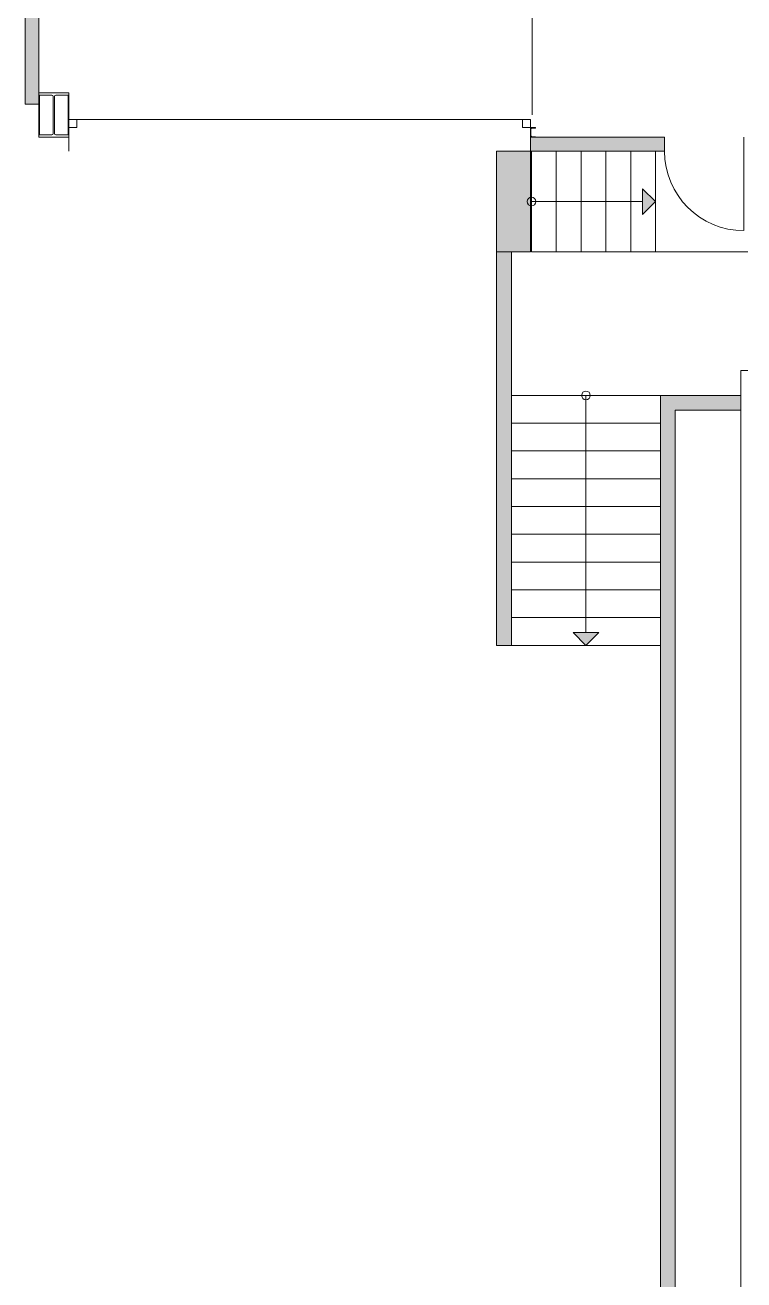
# Model space of a CAD drawing. Header units: inches. Extents: x 57357 to 155319, y 32663 to 109116.
# Drawn here: x 57357 to 64598, y 61645 to 74289 of the extents above; entities that cross this region are included whole.
import ezdxf

# ---------------------------------------------------------------- set-up
doc = ezdxf.new("R2010")
doc.units = ezdxf.units.IN
doc.header["$LTSCALE"] = 300
doc.header["$MEASUREMENT"] = 0
doc.layers.add('Grundebene', color=7, linetype='Continuous')

msp = doc.modelspace()

# ---------------------------------------------------------------- hatches: boundary and pattern name
at = {"layer": 'Grundebene', "true_color": 0x000000, "transparency": 33554687}
for points in [[(57357, 73491), (57357, 97718), (57497, 97718), (57497, 73491)], [(63798, 73158), (62447, 73158), (62447, 73018), (63798, 73018)], [(62447, 73017), (62447, 72003), (62107, 72003), (62107, 73017)], [(63578, 72380), (63708, 72510), (63578, 72640)], [(62107, 68038), (62107, 72003), (62257, 72003), (62257, 68038)], [(62877, 68168), (63007, 68038), (63137, 68168)]]:
    msp.add_hatch(color=18, dxfattribs=at).paths.add_polyline_path(points, flags=0)
at = {"layer": 'Grundebene', "true_color": 0xffffff, "transparency": 33554687}
for points in [[(63757, 46383), (63757, 70558), (63907, 70408), (63907, 46383)], [(63757, 70558), (64569, 70558), (64569, 70408), (63907, 70408)]]:
    msp.add_hatch(color=7, dxfattribs=at).paths.add_polyline_path(points, flags=0)

# ---------------------------------------------------------------- linework, layer by layer
at = {"layer": 'Grundebene', "color": 18, "linetype": 'Continuous', "lineweight": 13, "true_color": 0x000000}
for p, q in [((57357, 97718), (57357, 73491)), ((57497, 73491), (57497, 97718)), ((62464, 73383), (62464, 92358)), ((57797, 73608), (57497, 73608)), ((57497, 73608), (57497, 73582)), ((57797, 73582), (57797, 73608)), ((57357, 73491), (57497, 73491)), ((57497, 73582), (57626, 73582)), ((57497, 73582), (57497, 73184)), ((57502, 73582), (57502, 73184)), ((57640, 73568), (57640, 73198)), ((57654, 73198), (57654, 73568)), ((57668, 73582), (57797, 73582)), ((57792, 73582), (57792, 73184)), ((57797, 73582), (57797, 73184)), ((57797, 73338), (57877, 73338)), ((57797, 73258), (57797, 73338)), ((57877, 73338), (57877, 73258)), ((62367, 73338), (57877, 73338)), ((62447, 73338), (62367, 73338)), ((62367, 73338), (62367, 73258)), ((62447, 73258), (62447, 73338)), ((57877, 73258), (57797, 73258)), ((62367, 73258), (62447, 73258)), ((62497, 73258), (62447, 73258)), ((62447, 73258), (62447, 73158)), ((62453, 73173), (62453, 73242)), ((62459, 73248), (62494, 73251)), ((62497, 73254), (62497, 73258)), ((57626, 73184), (57497, 73184)), ((57497, 73184), (57497, 73158)), ((57497, 73158), (57797, 73158)), ((57797, 73184), (57668, 73184)), ((57797, 73158), (57797, 73184)), ((57797, 73158), (57797, 73143)), ((57797, 73158), (57797, 73143)), ((57797, 73143), (57797, 73018)), ((62447, 73158), (62447, 73143)), ((63798, 73158), (62447, 73158)), ((62447, 73158), (62447, 73143)), ((62447, 73158), (62497, 73158)), ((62447, 73143), (62447, 73018)), ((62494, 73164), (62459, 73167)), ((62497, 73158), (62497, 73161)), ((63798, 73068), (63798, 73158)), ((64598, 73068), (64598, 73158)), ((62447, 73017), (62107, 73017)), ((62107, 73017), (62107, 72003)), ((62447, 73018), (63798, 73018)), ((62447, 72003), (62447, 73017)), ((62458, 73018), (62458, 72003)), ((62708, 73018), (62708, 72003)), ((62958, 73018), (62958, 72003)), ((63208, 73018), (63208, 72003)), ((63458, 73018), (63458, 72003)), ((63708, 73018), (63708, 72003)), ((63798, 73018), (63798, 73068)), ((63798, 73018), (63798, 73068)), ((64598, 73018), (64598, 73068)), ((64598, 73018), (64598, 73068)), ((64598, 73018), (64598, 72218)), ((63708, 72510), (63578, 72640)), ((63578, 72380), (63578, 72640)), ((62458, 72510), (63578, 72510)), ((63708, 72510), (63578, 72380)), ((62107, 72003), (62107, 68038)), ((62107, 72003), (62447, 72003)), ((62257, 68038), (62257, 72003)), ((62458, 72003), (64636, 72003)), ((64567, 70808), (64636, 70808)), ((64567, 70808), (64567, 45533)), ((63757, 70558), (62257, 70558)), ((63007, 70558), (63007, 68168)), ((63757, 70558), (63757, 46383)), ((64569, 70558), (63757, 70558)), ((63907, 46383), (63907, 70408)), ((63907, 70408), (64569, 70408)), ((63757, 70278), (62257, 70278)), ((63757, 69998), (62257, 69998)), ((63757, 69718), (62257, 69718)), ((63757, 69438), (62257, 69438)), ((63757, 69158), (62257, 69158)), ((63757, 68878), (62257, 68878)), ((63757, 68598), (62257, 68598)), ((63757, 68318), (62257, 68318)), ((63007, 68038), (62877, 68168)), ((62877, 68168), (63137, 68168)), ((63007, 68038), (63137, 68168)), ((62107, 68038), (62257, 68038)), ((63757, 68038), (62257, 68038))]:
    msp.add_line(p, q, dxfattribs=at)
for centre in [(62458, 72510), (63007, 70558)]:
    msp.add_circle(centre, 43.5, dxfattribs=at)
for centre, radius, start, end in [((57626, 73568), 14, 360, 90), ((57668, 73568), 14, 90, 180), ((62459, 73242), 6, 94, 180), ((62494, 73254), 3.25, 274, 0), ((57626, 73198), 14, 270, 0), ((57668, 73198), 14, 180, 270), ((62459, 73173), 6, 180, 266), ((62494, 73161), 3.25, 360, 86), ((64598, 73018), 800, 180, 270)]:
    msp.add_arc(centre, radius, start, end, dxfattribs=at)

doc.saveas('drawing.dxf')
